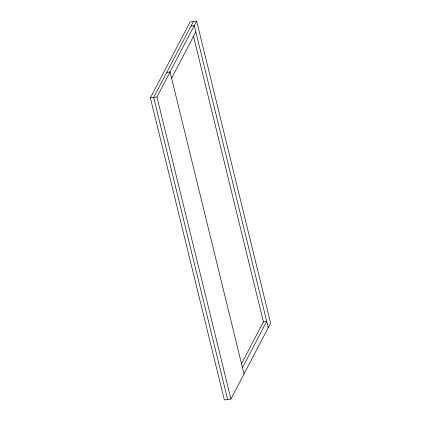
<?xml version="1.0" encoding="UTF-8"?>
<svg xmlns="http://www.w3.org/2000/svg" width="421" height="421" viewBox="0 0 421 421"><rect width="100%" height="100%" fill="white"/><g stroke="black" fill="none" stroke-linecap="round" stroke-linejoin="round"><path stroke-width="0.63" d="M150.381 97.909L190.087 21.966L196.66 21.05L270.619 323.091L230.913 399.034L224.34 399.95L150.381 97.909L156.954 96.998L196.66 21.05M193.371 21.508L153.67 97.451L227.629 399.492M171.6 78.227L195.818 31.901M241.307 364.086L263.409 321.812L266.693 321.355L242.475 367.68M190.992 26.065L194.276 25.607L268.235 327.649M166.769 72.391L170.058 71.933L244.017 373.974M193.492 36.28L263.541 322.354M156.954 96.998L230.913 399.034"/></g></svg>
